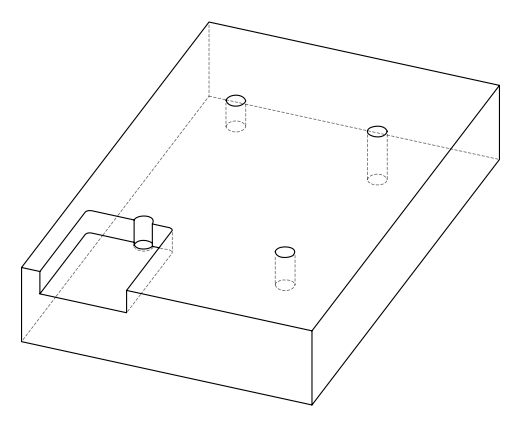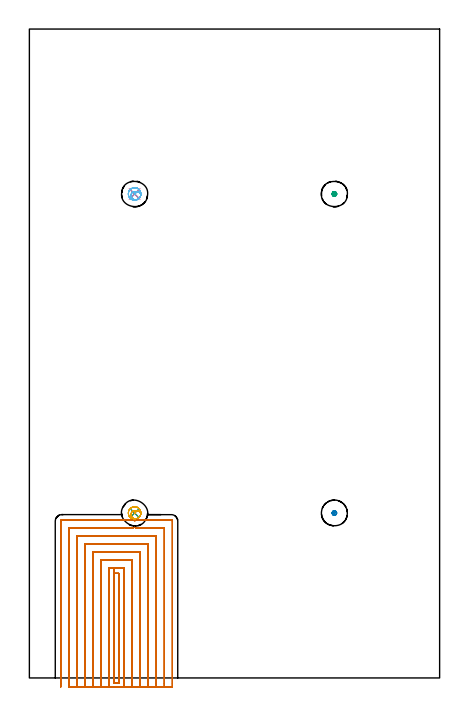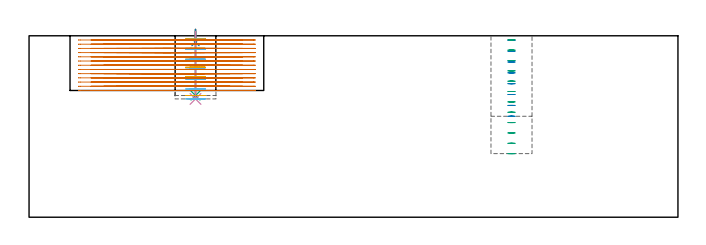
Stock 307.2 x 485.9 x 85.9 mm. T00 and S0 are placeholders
(PLAN: 9 operations, 4 tool changes, 73.1 min)
(1 SPOT_DRILL | STEP1POCKET | NXT0321_9005460120000 | 0.05 min | 183 mm3)
(2 SPOT_DRILL_1 | STEP1POCKET_2 | NXT0321_9005460120000 | 0.05 min | 182 mm3)
(3 DRILL_BLIND_HOLE_INTO_CENTER | STEP1POCKET | NXT0301_128 | 0.12 min | 2883 mm3)
(4 DRILL_BLIND_HOLE_INTO_CENTER_1 | STEP1POCKET_2 | NXT0301_128 | 0.13 min | 3063 mm3)
(5 MILL_ROUGH_BLIND_HOLE_CONTOUR | STEP1POCKET | NXT0201_010 | Spiral | 1.51 min | 5285 mm3)
(6 MILL_ROUGH_BLIND_HOLE_CONTOUR_1 | STEP1POCKET_2 | NXT0201_010 | Spiral | 1.51 min | 5576 mm3)
(7 MILL_OPEN_POCKET | POCKET_OPEN | NXT0201_009 | Follow Part, ap 2, ae 75% | 68.45 min | 287035 mm3)
(8 MILL_BLIND_HOLE_FROM_SOLID_MATERIAL | STEP1POCKET_1 | NXT0201_012 | Spiral | 0.52 min | 11228 mm3)
(9 MILL_BLIND_HOLE_FROM_SOLID_MATERIAL_1 | STEP1POCKET_3 | NXT0201_012 | Spiral | 0.78 min | 16494 mm3)
(TOOL NXT0321_9005460120000 | NC Spot Drill, 142deg, 12mm, Carbide, Uncoated | D12 PA142 FL30 Z2)
(TOOL NXT0301_128 | Carbide Drill 12mm [861.1-1200-036A1-GP GC34] | D12 PA150 FL37.4 Z2)
(TOOL NXT0201_010 | ENDMILL 10mm [2P460-1000-NA 1630] | D10 FL30 Z6)
(TOOL NXT0201_009 | ENDMILL 8mm [2P460-0800-NA 1630] | D8 FL26 Z6)
(TOOL NXT0201_012 | ENDMILL 16mm [2P460-1600-NA 1630] | D16 FL38 Z6)
(OP 1 SPOT_DRILL)
G17 G21 G94 G90
T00 M6
G54
G17 G0 G90 X78.8 Y123.5 S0 M3
G43 Z95.9 H0
G94 G81 G98 Z82.9 F250. R88.9
G80
M5
M2
(OP 2 SPOT_DRILL_1)
G17 G21 G94 G90
T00 M6
G54
G17 G0 G90 X78.8 Y362.4 S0 M3
G43 Z95.9 H0
G94 G81 G98 Z82.9 F250. R88.9
G80
M5
M2
(OP 3 DRILL_BLIND_HOLE_INTO_CENTER)
G17 G21 G94 G90
T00 M6
G54
G17 G0 G90 X78.8 Y123.5 S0 M3
G43 Z95.9 H1
G94 G81 G98 Z57.6 F250. R87.9
G80
M5
M2
(OP 4 DRILL_BLIND_HOLE_INTO_CENTER_1)
G17 G21 G94 G90
T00 M6
G54
G17 G0 G90 X78.8 Y362.4 S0 M3
G43 Z95.9 H1
G94 G81 G98 Z56. F250. R87.9
G80
M5
M2
(OP 5 MILL_ROUGH_BLIND_HOLE_CONTOUR)
G17 G21 G94 G90
T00 M6
G54
G17 G0 G90 X78.8 Y123.5 S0 M3
G43 Z95.9 H1
Z84.429
G94 G3 X78.949 Y125.078 R0.796 F250.
X76.492 Y123.94 R2.324
X78.238 Y119.449 R3.111
X83.17 Y121.77 R3.981
X80.53 Y127.87 R4.7
X83.17 Y121.77 R-4.7
X81.85 Y124.82 R2.35
X78.8 Y123.5 R2.35
G0 Z79.957
G3 X78.949 Y125.078 R0.796
X76.492 Y123.94 R2.324
X78.238 Y119.449 R3.111
X83.17 Y121.77 R3.981
X80.53 Y127.87 R4.7
X83.17 Y121.77 R-4.7
X81.85 Y124.82 R2.35
X78.8 Y123.5 R2.35
G0 Z75.486
G3 X78.949 Y125.078 R0.796
X76.492 Y123.94 R2.324
X78.238 Y119.449 R3.111
X83.17 Y121.77 R3.981
X80.53 Y127.87 R4.7
X83.17 Y121.77 R-4.7
X81.85 Y124.82 R2.35
X78.8 Y123.5 R2.35
G0 Z71.014
G3 X78.949 Y125.078 R0.796
X76.492 Y123.94 R2.324
X78.238 Y119.449 R3.111
X83.17 Y121.77 R3.981
X80.53 Y127.87 R4.7
X83.17 Y121.77 R-4.7
X81.85 Y124.82 R2.35
X78.8 Y123.5 R2.35
G0 Z66.543
G3 X78.949 Y125.078 R0.796
X76.492 Y123.94 R2.324
X78.238 Y119.449 R3.111
X83.17 Y121.77 R3.981
X80.53 Y127.87 R4.7
X83.17 Y121.77 R-4.7
X81.85 Y124.82 R2.35
X78.8 Y123.5 R2.35
G0 Z62.071
G3 X78.949 Y125.078 R0.796
X76.492 Y123.94 R2.324
X78.238 Y119.449 R3.111
X83.17 Y121.77 R3.981
X80.53 Y127.87 R4.7
X83.17 Y121.77 R-4.7
X81.85 Y124.82 R2.35
X78.8 Y123.5 R2.35
G0 Z57.6
G3 X78.949 Y125.078 R0.796
X76.492 Y123.94 R2.324
X78.238 Y119.449 R3.111
X83.17 Y121.77 R3.981
X80.53 Y127.87 R4.7
X83.17 Y121.77 R-4.7
X81.85 Y124.82 R2.35
X78.8 Y123.5 R2.35
G0 Z95.9
M5
M2
(OP 6 MILL_ROUGH_BLIND_HOLE_CONTOUR_1)
G17 G21 G94 G90
T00 M6
G54
G17 G0 G90 X78.8 Y362.4 S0 M3
G43 Z95.9 H1
Z84.2
G94 G3 X78.949 Y363.978 R0.796 F250.
X76.492 Y362.84 R2.324
X78.238 Y358.349 R3.111
X83.17 Y360.67 R3.981
X80.53 Y366.77 R4.7
X83.17 Y360.67 R-4.7
X81.85 Y363.72 R2.35
X78.8 Y362.4 R2.35
G0 Z79.5
G3 X78.949 Y363.978 R0.796
X76.492 Y362.84 R2.324
X78.238 Y358.349 R3.111
X83.17 Y360.67 R3.981
X80.53 Y366.77 R4.7
X83.17 Y360.67 R-4.7
X81.85 Y363.72 R2.35
X78.8 Y362.4 R2.35
G0 Z74.8
G3 X78.949 Y363.978 R0.796
X76.492 Y362.84 R2.324
X78.238 Y358.349 R3.111
X83.17 Y360.67 R3.981
X80.53 Y366.77 R4.7
X83.17 Y360.67 R-4.7
X81.85 Y363.72 R2.35
X78.8 Y362.4 R2.35
G0 Z70.1
G3 X78.949 Y363.978 R0.796
X76.492 Y362.84 R2.324
X78.238 Y358.349 R3.111
X83.17 Y360.67 R3.981
X80.53 Y366.77 R4.7
X83.17 Y360.67 R-4.7
X81.85 Y363.72 R2.35
X78.8 Y362.4 R2.35
G0 Z65.4
G3 X78.949 Y363.978 R0.796
X76.492 Y362.84 R2.324
X78.238 Y358.349 R3.111
X83.17 Y360.67 R3.981
X80.53 Y366.77 R4.7
X83.17 Y360.67 R-4.7
X81.85 Y363.72 R2.35
X78.8 Y362.4 R2.35
G0 Z60.7
G3 X78.949 Y363.978 R0.796
X76.492 Y362.84 R2.324
X78.238 Y358.349 R3.111
X83.17 Y360.67 R3.981
X80.53 Y366.77 R4.7
X83.17 Y360.67 R-4.7
X81.85 Y363.72 R2.35
X78.8 Y362.4 R2.35
G0 Z56.
G3 X78.949 Y363.978 R0.796
X76.492 Y362.84 R2.324
X78.238 Y358.349 R3.111
X83.17 Y360.67 R3.981
X80.53 Y366.77 R4.7
X83.17 Y360.67 R-4.7
X81.85 Y363.72 R2.35
X78.8 Y362.4 R2.35
G0 Z95.9
M5
M2
(OP 7 MILL_OPEN_POCKET)
G17 G21 G94 G90
T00 M6
G54
G17 G0 G90 X71.1 Y-7. S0 M3
G43 Z95.9 H1
Z83.908
G94 G1 Y-4. F250.
Y82.3 F500.
X63.4
Y78.3
X67.1
Y-4.
G3 X63.4 Y-4. R4.
G1 Y78.3
Y82.3
X59.4
Y-4.
Y-7. F250.
X77.1
Y-4.
Y88.307 F500.
G2 X76.466 Y88.3 R30.
G1 X53.4
Y-4.
Y-7. F250.
X83.1
Y-4.
Y94.3 F500.
X81.096
G2 X78.781 Y94.412 R24.
X76.466 Y94.3 R24.
G1 X47.4
Y-4.
Y-7. F250.
X89.1
Y-4.
Y100.3 F500.
X81.096
G2 X78.781 Y100.449 R18.
X76.466 Y100.3 R18.
G1 X41.4
Y-4.
Y-7. F250.
X95.1
Y-4.
Y106.3 F500.
X81.096
G2 X78.781 Y106.525 R12.
X76.466 Y106.3 R12.
G1 X35.4
Y-4.
Y-7. F250.
X101.1
Y-4.
Y112.3 F500.
X81.096
G2 X78.781 Y112.765 R6.
X76.466 Y112.3 R6.
G1 X29.4
Y-4.
Y-7. F250.
X107.1
Y-4.
Y117.5 F500.
G3 X106.3 Y118.3 R0.8
G1 X81.096
X81.02 Y118.265
X80.438 Y118.037
X79.87 Y117.915
X79.291 Y117.817
X78.74 Y117.811
G2 X76.525 Y118.269 R5.784
G1 X76.466 Y118.3
X24.2
G3 X23.4 Y117.5 R0.8
G1 Y-4.
Y-7. F250.
G0 X71.1 Z81.915
G1 Y-4.
Y82.3 F500.
X63.4
Y78.3
X67.1
Y-4.
G3 X63.4 Y-4. R4.
G1 Y78.3
Y82.3
X59.4
Y-4.
Y-7. F250.
X77.1
Y-4.
Y88.307 F500.
G2 X76.466 Y88.3 R30.
G1 X53.4
Y-4.
Y-7. F250.
X83.1
Y-4.
Y94.3 F500.
X81.096
G2 X78.781 Y94.412 R24.
X76.466 Y94.3 R24.
G1 X47.4
Y-4.
Y-7. F250.
X89.1
Y-4.
Y100.3 F500.
X81.096
G2 X78.781 Y100.449 R18.
X76.466 Y100.3 R18.
G1 X41.4
Y-4.
Y-7. F250.
X95.1
Y-4.
Y106.3 F500.
X81.096
G2 X78.781 Y106.525 R12.
X76.466 Y106.3 R12.
G1 X35.4
Y-4.
Y-7. F250.
X101.1
Y-4.
Y112.3 F500.
X81.096
G2 X78.781 Y112.765 R6.
X76.466 Y112.3 R6.
G1 X29.4
Y-4.
Y-7. F250.
X107.1
Y-4.
Y117.5 F500.
G3 X106.3 Y118.3 R0.8
G1 X81.096
X81.02 Y118.265
X80.438 Y118.037
X79.87 Y117.915
X79.291 Y117.817
X78.74 Y117.811
G2 X76.466 Y118.3 R5.656
G1 X24.2
G3 X23.4 Y117.5 R0.8
G1 Y-4.
Y-7. F250.
G0 X71.1 Z79.923
G1 Y-4.
Y82.3 F500.
X63.4
Y78.3
X67.1
Y-4.
G3 X63.4 Y-4. R4.
G1 Y78.3
Y82.3
X59.4
Y-4.
Y-7. F250.
X77.1
Y-4.
Y88.307 F500.
G2 X76.466 Y88.3 R30.
G1 X53.4
Y-4.
Y-7. F250.
X83.1
Y-4.
Y94.3 F500.
X81.097
G2 X78.782 Y94.412 R24.
X76.466 Y94.3 R24.
G1 X47.4
Y-4.
Y-7. F250.
X89.1
Y-4.
Y100.3 F500.
X81.097
G2 X78.782 Y100.45 R18.
X76.466 Y100.3 R18.
G1 X41.4
Y-4.
Y-7. F250.
X95.1
Y-4.
Y106.3 F500.
X81.097
G2 X78.782 Y106.525 R12.
X76.466 Y106.3 R12.
G1 X35.4
Y-4.
Y-7. F250.
X101.1
Y-4.
Y112.3 F500.
X81.097
G2 X78.782 Y112.765 R6.
X76.466 Y112.3 R6.
G1 X29.4
Y-4.
Y-7. F250.
X107.1
Y-4.
Y117.5 F500.
G3 X106.3 Y118.3 R0.8
G1 X81.097
X81.017 Y118.264
X80.439 Y118.037
X79.87 Y117.915
X79.291 Y117.817
X78.74 Y117.811
G2 X76.466 Y118.3 R5.656
G1 X24.2
G3 X23.4 Y117.5 R0.8
G1 Y-4.
Y-7. F250.
G0 X71.1 Z77.931
G1 Y-4.
Y82.3 F500.
X63.4
Y78.3
X67.1
Y-4.
G3 X63.4 Y-4. R4.
G1 Y78.3
Y82.3
X59.4
Y-4.
Y-7. F250.
X77.1
Y-4.
Y88.307 F500.
G2 X76.467 Y88.3 R30.
G1 X53.4
Y-4.
Y-7. F250.
X83.1
Y-4.
Y94.3 F500.
X81.097
G2 X78.782 Y94.412 R24.
X76.467 Y94.3 R24.
G1 X47.4
Y-4.
Y-7. F250.
X89.1
Y-4.
Y100.3 F500.
X81.097
G2 X78.782 Y100.45 R18.
X76.467 Y100.3 R18.
G1 X41.4
Y-4.
Y-7. F250.
X95.1
Y-4.
Y106.3 F500.
X81.097
G2 X78.782 Y106.525 R12.
X76.467 Y106.3 R12.
G1 X35.4
Y-4.
Y-7. F250.
X101.1
Y-4.
Y112.3 F500.
X81.097
G2 X78.782 Y112.765 R6.
X76.467 Y112.3 R6.
G1 X29.4
Y-4.
Y-7. F250.
X107.1
Y-4.
Y117.5 F500.
G3 X106.3 Y118.3 R0.8
G1 X81.097
X81.022 Y118.265
X80.44 Y118.038
X79.855 Y117.913
X79.293 Y117.818
X78.725 Y117.812
G2 X76.467 Y118.3 R5.638
G1 X24.2
G3 X23.4 Y117.5 R0.8
G1 Y-4.
Y-7. F250.
G0 X71.1 Z75.938
G1 Y-4.
Y82.3 F500.
X63.4
Y78.3
X67.1
Y-4.
G3 X63.4 Y-4. R4.
G1 Y78.3
Y82.3
X59.4
Y-4.
Y-7. F250.
X77.1
Y-4.
Y88.307 F500.
G2 X76.467 Y88.3 R30.
G1 X53.4
Y-4.
Y-7. F250.
X83.1
Y-4.
Y94.3 F500.
X81.096
G2 X78.781 Y94.412 R24.
X76.467 Y94.3 R24.
G1 X47.4
Y-4.
Y-7. F250.
X89.1
Y-4.
Y100.3 F500.
X81.096
G2 X78.781 Y100.449 R18.
X76.467 Y100.3 R18.
G1 X41.4
Y-4.
Y-7. F250.
X95.1
Y-4.
Y106.3 F500.
X81.096
G2 X78.781 Y106.525 R12.
X76.467 Y106.3 R12.
G1 X35.4
Y-4.
Y-7. F250.
X101.1
Y-4.
Y112.3 F500.
X81.096
G2 X78.781 Y112.764 R6.
X76.467 Y112.3 R6.
G1 X29.4
Y-4.
Y-7. F250.
X107.1
Y-4.
Y117.5 F500.
G3 X106.3 Y118.3 R0.8
G1 X81.096
X81.015 Y118.263
X80.44 Y118.038
X79.855 Y117.913
X79.293 Y117.818
X78.725 Y117.812
G2 X76.467 Y118.3 R5.638
G1 X24.2
G3 X23.4 Y117.5 R0.8
G1 Y-4.
Y-7. F250.
G0 X71.1 Z73.946
G1 Y-4.
Y82.3 F500.
X63.4
Y78.3
X67.1
Y-4.
G3 X63.4 Y-4. R4.
G1 Y78.3
Y82.3
X59.4
Y-4.
Y-7. F250.
X77.1
Y-4.
Y88.307 F500.
G2 X76.466 Y88.3 R30.
G1 X53.4
Y-4.
Y-7. F250.
X83.1
Y-4.
Y94.3 F500.
X81.096
G2 X78.781 Y94.412 R24.
X76.466 Y94.3 R24.
G1 X47.4
Y-4.
Y-7. F250.
X89.1
Y-4.
Y100.3 F500.
X81.096
G2 X78.781 Y100.449 R18.
X76.466 Y100.3 R18.
G1 X41.4
Y-4.
Y-7. F250.
X95.1
Y-4.
Y106.3 F500.
X81.096
G2 X78.781 Y106.525 R12.
X76.466 Y106.3 R12.
G1 X35.4
Y-4.
Y-7. F250.
X101.1
Y-4.
Y112.3 F500.
X81.096
G2 X78.781 Y112.765 R6.
X76.466 Y112.3 R6.
G1 X29.4
Y-4.
Y-7. F250.
X107.1
Y-4.
Y117.5 F500.
G3 X106.3 Y118.3 R0.8
G1 X81.096
X81.019 Y118.265
X80.438 Y118.037
X79.87 Y117.915
X79.291 Y117.817
X78.74 Y117.811
G2 X76.466 Y118.3 R5.656
G1 X24.2
G3 X23.4 Y117.5 R0.8
G1 Y-4.
Y-7. F250.
G0 X71.1 Z71.954
G1 Y-4.
Y82.3 F500.
X63.4
Y78.3
X67.1
Y-4.
G3 X63.4 Y-4. R4.
G1 Y78.3
Y82.3
X59.4
Y-4.
Y-7. F250.
X77.1
Y-4.
Y88.307 F500.
G2 X76.466 Y88.3 R30.
G1 X53.4
Y-4.
Y-7. F250.
X83.1
Y-4.
Y94.3 F500.
X81.096
G2 X78.781 Y94.412 R24.
X76.466 Y94.3 R24.
G1 X47.4
Y-4.
Y-7. F250.
X89.1
Y-4.
Y100.3 F500.
X81.096
G2 X78.781 Y100.449 R18.
X76.466 Y100.3 R18.
G1 X41.4
Y-4.
Y-7. F250.
X95.1
Y-4.
Y106.3 F500.
X81.096
G2 X78.781 Y106.525 R12.
X76.466 Y106.3 R12.
G1 X35.4
Y-4.
Y-7. F250.
X101.1
Y-4.
Y112.3 F500.
X81.096
G2 X78.781 Y112.765 R6.
X76.466 Y112.3 R6.
G1 X29.4
Y-4.
Y-7. F250.
X107.1
Y-4.
Y117.5 F500.
G3 X106.3 Y118.3 R0.8
G1 X81.096
X81.025 Y118.267
X80.438 Y118.037
X79.87 Y117.915
X79.291 Y117.817
X78.74 Y117.811
G2 X76.466 Y118.3 R5.656
G1 X24.2
G3 X23.4 Y117.5 R0.8
G1 Y-4.
Y-7. F250.
G0 X71.1 Z69.962
G1 Y-4.
Y82.3 F500.
X63.4
Y78.3
X67.1
Y-4.
G3 X63.4 Y-4. R4.
G1 Y78.3
Y82.3
X59.4
Y-4.
Y-7. F250.
X77.1
Y-4.
Y88.307 F500.
G2 X76.466 Y88.3 R30.
G1 X53.4
Y-4.
Y-7. F250.
X83.1
Y-4.
Y94.3 F500.
X81.097
G2 X78.781 Y94.412 R24.
X76.466 Y94.3 R24.
G1 X47.4
Y-4.
Y-7. F250.
X89.1
Y-4.
Y100.3 F500.
X81.097
G2 X78.781 Y100.45 R18.
X76.466 Y100.3 R18.
G1 X41.4
Y-4.
Y-7. F250.
X95.1
Y-4.
Y106.3 F500.
X81.097
G2 X78.781 Y106.525 R12.
X76.466 Y106.3 R12.
G1 X35.4
Y-4.
Y-7. F250.
X101.1
Y-4.
Y112.3 F500.
X81.097
G2 X78.781 Y112.765 R6.
X76.466 Y112.3 R6.
G1 X29.4
Y-4.
Y-7. F250.
X107.1
Y-4.
Y117.5 F500.
G3 X106.3 Y118.3 R0.8
G1 X81.097
X81.027 Y118.268
X80.438 Y118.037
X79.87 Y117.915
X79.291 Y117.817
X78.74 Y117.811
G2 X76.466 Y118.3 R5.656
G1 X24.2
G3 X23.4 Y117.5 R0.8
G1 Y-4.
Y-7. F250.
G0 X71.1 Z67.969
G1 Y-4.
Y82.3 F500.
X63.4
Y78.3
X67.1
Y-4.
G3 X63.4 Y-4. R4.
G1 Y78.3
Y82.3
X59.4
Y-4.
Y-7. F250.
X77.1
Y-4.
Y88.307 F500.
G2 X76.466 Y88.3 R30.
G1 X53.4
Y-4.
Y-7. F250.
X83.1
Y-4.
Y94.3 F500.
X81.097
G2 X78.782 Y94.412 R24.
X76.466 Y94.3 R24.
G1 X47.4
Y-4.
Y-7. F250.
X89.1
Y-4.
Y100.3 F500.
X81.097
G2 X78.782 Y100.45 R18.
X76.466 Y100.3 R18.
G1 X41.4
Y-4.
Y-7. F250.
X95.1
Y-4.
Y106.3 F500.
X81.097
G2 X78.782 Y106.525 R12.
X76.466 Y106.3 R12.
G1 X35.4
Y-4.
Y-7. F250.
X101.1
Y-4.
Y112.3 F500.
X81.097
G2 X78.782 Y112.765 R6.
X76.466 Y112.3 R6.
G1 X29.4
Y-4.
Y-7. F250.
X107.1
Y-4.
Y117.5 F500.
G3 X106.3 Y118.3 R0.8
G1 X81.097
X81.017 Y118.264
X80.439 Y118.037
X79.87 Y117.915
X79.291 Y117.817
X78.74 Y117.811
G2 X76.466 Y118.3 R5.656
G1 X24.2
G3 X23.4 Y117.5 R0.8
G1 Y-4.
Y-7. F250.
G0 X71.1 Z65.977
G1 Y-4.
Y82.3 F500.
X63.4
Y78.3
X67.1
Y-4.
G3 X63.4 Y-4. R4.
G1 Y78.3
Y82.3
X59.4
Y-4.
Y-7. F250.
X77.1
Y-4.
Y88.307 F500.
G2 X76.466 Y88.3 R30.
G1 X53.4
Y-4.
Y-7. F250.
X83.1
Y-4.
Y94.3 F500.
X81.097
G2 X78.782 Y94.412 R24.
X76.466 Y94.3 R24.
G1 X47.4
Y-4.
Y-7. F250.
X89.1
Y-4.
Y100.3 F500.
X81.097
G2 X78.782 Y100.45 R18.
X76.466 Y100.3 R18.
G1 X41.4
Y-4.
Y-7. F250.
X95.1
Y-4.
Y106.3 F500.
X81.097
G2 X78.782 Y106.526 R12.
X76.466 Y106.3 R12.
G1 X35.4
Y-4.
Y-7. F250.
X101.1
Y-4.
Y112.3 F500.
X81.097
G2 X78.782 Y112.765 R6.
X76.466 Y112.3 R6.
G1 X29.4
Y-4.
Y-7. F250.
X107.1
Y-4.
Y117.5 F500.
G3 X106.3 Y118.3 R0.8
G1 X81.097
X81.02 Y118.265
X80.439 Y118.037
X79.87 Y117.915
X79.291 Y117.817
X78.74 Y117.811
G2 X76.466 Y118.3 R5.656
G1 X24.2
G3 X23.4 Y117.5 R0.8
G1 Y-4.
Y-7. F250.
G0 X71.1 Z63.985
G1 Y-4.
Y82.3 F500.
X63.4
Y78.3
X67.1
Y-4.
G3 X63.4 Y-4. R4.
G1 Y78.3
Y82.3
X59.4
Y-4.
Y-7. F250.
X77.1
Y-4.
Y88.307 F500.
G2 X76.466 Y88.3 R30.
G1 X53.4
Y-4.
Y-7. F250.
X83.1
Y-4.
Y94.3 F500.
X81.097
G2 X78.782 Y94.412 R24.
X76.466 Y94.3 R24.
G1 X47.4
Y-4.
Y-7. F250.
X89.1
Y-4.
Y100.3 F500.
X81.097
G2 X78.782 Y100.45 R18.
X76.466 Y100.3 R18.
G1 X41.4
Y-4.
Y-7. F250.
X95.1
Y-4.
Y106.3 F500.
X81.097
G2 X78.782 Y106.526 R12.
X76.466 Y106.3 R12.
G1 X35.4
Y-4.
Y-7. F250.
X101.1
Y-4.
Y112.3 F500.
X81.097
G2 X78.782 Y112.765 R6.
X76.466 Y112.3 R6.
G1 X29.4
Y-4.
Y-7. F250.
X107.1
Y-4.
Y117.5 F500.
G3 X106.3 Y118.3 R0.8
G1 X81.097
X81.022 Y118.265
X80.439 Y118.037
X79.87 Y117.915
X79.291 Y117.817
X78.74 Y117.811
G2 X76.466 Y118.3 R5.656
G1 X24.2
G3 X23.4 Y117.5 R0.8
G1 Y-4.
Y-7. F250.
G0 X71.1 Z61.992
G1 Y-4.
Y82.3 F500.
X63.4
Y78.3
X67.1
Y-4.
G3 X63.4 Y-4. R4.
G1 Y78.3
Y82.3
X59.4
Y-4.
Y-7. F250.
X77.1
Y-4.
Y88.307 F500.
G2 X76.466 Y88.3 R30.
G1 X53.4
Y-4.
Y-7. F250.
X83.1
Y-4.
Y94.3 F500.
X81.098
G2 X78.782 Y94.412 R24.
X76.466 Y94.3 R24.
G1 X47.4
Y-4.
Y-7. F250.
X89.1
Y-4.
Y100.3 F500.
X81.098
G2 X78.782 Y100.45 R18.
X76.466 Y100.3 R18.
G1 X41.4
Y-4.
Y-7. F250.
X95.1
Y-4.
Y106.3 F500.
X81.098
G2 X78.782 Y106.526 R12.
X76.466 Y106.3 R12.
G1 X35.4
Y-4.
Y-7. F250.
X101.1
Y-4.
Y112.3 F500.
X81.098
G2 X78.782 Y112.765 R6.
X76.466 Y112.3 R6.
G1 X29.4
Y-4.
Y-7. F250.
X107.1
Y-4.
Y117.5 F500.
G3 X106.3 Y118.3 R0.8
G1 X81.098
X81.024 Y118.266
X80.439 Y118.037
X79.87 Y117.915
X79.291 Y117.817
X78.74 Y117.811
G2 X76.466 Y118.3 R5.656
G1 X24.2
G3 X23.4 Y117.5 R0.8
G1 Y-4.
Y-7. F250.
G0 X71.1 Z60.
G1 Y-4.
Y82.3 F500.
X63.4
Y78.3
X67.1
Y-4.
G3 X63.4 Y-4. R4.
G1 Y78.3
Y82.3
X59.4
Y-4.
Y-7. F250.
X77.1
Y-4.
Y88.307 F500.
G2 X76.466 Y88.3 R30.
G1 X53.4
Y-4.
Y-7. F250.
X83.1
Y-4.
Y94.3 F500.
X81.097
G2 X78.782 Y94.412 R24.
X76.466 Y94.3 R24.
G1 X47.4
Y-4.
Y-7. F250.
X89.1
Y-4.
Y100.3 F500.
X81.097
G2 X78.782 Y100.45 R18.
X76.466 Y100.3 R18.
G1 X41.4
Y-4.
Y-7. F250.
X95.1
Y-4.
Y106.3 F500.
X81.097
G2 X78.782 Y106.525 R12.
X76.466 Y106.3 R12.
G1 X35.4
Y-4.
Y-7. F250.
X101.1
Y-4.
Y112.3 F500.
X81.097
G2 X78.782 Y112.765 R6.
X76.466 Y112.3 R6.
G1 X29.4
Y-4.
Y-7. F250.
X107.1
Y-4.
Y117.5 F500.
G3 X106.3 Y118.3 R0.8
G1 X81.097
X81.031 Y118.27
X80.437 Y118.037
X79.87 Y117.915
X79.291 Y117.817
X78.74 Y117.811
G2 X76.466 Y118.3 R5.656
G1 X24.2
G3 X23.4 Y117.5 R0.8
G1 Y-4.
Y-7. F250.
G0 Z95.9
M5
M2
(OP 8 MILL_BLIND_HOLE_FROM_SOLID_MATERIAL)
G17 G21 G94 G90
T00 M6
G54
G17 G0 G90 X228.4 Y123.5 S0 M3
G43 Z95.9 H1
Z83.763
G94 G3 X229.25 Y124.35 R0.85 F250.
X228.4 Y125.2 R0.85
X226.7 Y123.5 R1.7
X228.4 Y125.2 R-1.7
X227.55 Y124.35 R0.85
X228.4 Y123.5 R0.85
G0 Z78.625
G3 X229.25 Y124.35 R0.85
X228.4 Y125.2 R0.85
X226.7 Y123.5 R1.7
X228.4 Y125.2 R-1.7
X227.55 Y124.35 R0.85
X228.4 Y123.5 R0.85
G0 Z73.488
G3 X229.25 Y124.35 R0.85
X228.4 Y125.2 R0.85
X226.7 Y123.5 R1.7
X228.4 Y125.2 R-1.7
X227.55 Y124.35 R0.85
X228.4 Y123.5 R0.85
G0 Z68.35
G3 X229.25 Y124.35 R0.85
X228.4 Y125.2 R0.85
X226.7 Y123.5 R1.7
X228.4 Y125.2 R-1.7
X227.55 Y124.35 R0.85
X228.4 Y123.5 R0.85
G0 Z63.213
G3 X229.25 Y124.35 R0.85
X228.4 Y125.2 R0.85
X226.7 Y123.5 R1.7
X228.4 Y125.2 R-1.7
X227.55 Y124.35 R0.85
X228.4 Y123.5 R0.85
G0 Z58.075
G3 X229.25 Y124.35 R0.85
X228.4 Y125.2 R0.85
X226.7 Y123.5 R1.7
X228.4 Y125.2 R-1.7
X227.55 Y124.35 R0.85
X228.4 Y123.5 R0.85
G0 Z52.938
G3 X229.25 Y124.35 R0.85
X228.4 Y125.2 R0.85
X226.7 Y123.5 R1.7
X228.4 Y125.2 R-1.7
X227.55 Y124.35 R0.85
X228.4 Y123.5 R0.85
G0 Z47.8
G3 X229.25 Y124.35 R0.85
X228.4 Y125.2 R0.85
X226.7 Y123.5 R1.7
X228.4 Y125.2 R-1.7
X227.55 Y124.35 R0.85
X228.4 Y123.5 R0.85
G0 Z95.9
M5
M2
(OP 9 MILL_BLIND_HOLE_FROM_SOLID_MATERIAL_1)
G17 G21 G94 G90
T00 M6
G54
G17 G0 G90 X228.4 Y362.4 S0 M3
G43 Z95.9 H1
Z84.
G94 G3 X229.25 Y363.25 R0.85 F250.
X228.4 Y364.1 R0.85
X226.7 Y362.4 R1.7
X228.4 Y364.1 R-1.7
X227.55 Y363.25 R0.85
X228.4 Y362.4 R0.85
G0 Z79.1
G3 X229.25 Y363.25 R0.85
X228.4 Y364.1 R0.85
X226.7 Y362.4 R1.7
X228.4 Y364.1 R-1.7
X227.55 Y363.25 R0.85
X228.4 Y362.4 R0.85
G0 Z74.2
G3 X229.25 Y363.25 R0.85
X228.4 Y364.1 R0.85
X226.7 Y362.4 R1.7
X228.4 Y364.1 R-1.7
X227.55 Y363.25 R0.85
X228.4 Y362.4 R0.85
G0 Z69.3
G3 X229.25 Y363.25 R0.85
X228.4 Y364.1 R0.85
X226.7 Y362.4 R1.7
X228.4 Y364.1 R-1.7
X227.55 Y363.25 R0.85
X228.4 Y362.4 R0.85
G0 Z64.4
G3 X229.25 Y363.25 R0.85
X228.4 Y364.1 R0.85
X226.7 Y362.4 R1.7
X228.4 Y364.1 R-1.7
X227.55 Y363.25 R0.85
X228.4 Y362.4 R0.85
G0 Z59.5
G3 X229.25 Y363.25 R0.85
X228.4 Y364.1 R0.85
X226.7 Y362.4 R1.7
X228.4 Y364.1 R-1.7
X227.55 Y363.25 R0.85
X228.4 Y362.4 R0.85
G0 Z54.6
G3 X229.25 Y363.25 R0.85
X228.4 Y364.1 R0.85
X226.7 Y362.4 R1.7
X228.4 Y364.1 R-1.7
X227.55 Y363.25 R0.85
X228.4 Y362.4 R0.85
G0 Z49.7
G3 X229.25 Y363.25 R0.85
X228.4 Y364.1 R0.85
X226.7 Y362.4 R1.7
X228.4 Y364.1 R-1.7
X227.55 Y363.25 R0.85
X228.4 Y362.4 R0.85
G0 Z44.8
G3 X229.25 Y363.25 R0.85
X228.4 Y364.1 R0.85
X226.7 Y362.4 R1.7
X228.4 Y364.1 R-1.7
X227.55 Y363.25 R0.85
X228.4 Y362.4 R0.85
G0 Z39.9
G3 X229.25 Y363.25 R0.85
X228.4 Y364.1 R0.85
X226.7 Y362.4 R1.7
X228.4 Y364.1 R-1.7
X227.55 Y363.25 R0.85
X228.4 Y362.4 R0.85
G0 Z35.
G3 X229.25 Y363.25 R0.85
X228.4 Y364.1 R0.85
X226.7 Y362.4 R1.7
X228.4 Y364.1 R-1.7
X227.55 Y363.25 R0.85
X228.4 Y362.4 R0.85
G0 Z30.1
G3 X229.25 Y363.25 R0.85
X228.4 Y364.1 R0.85
X226.7 Y362.4 R1.7
X228.4 Y364.1 R-1.7
X227.55 Y363.25 R0.85
X228.4 Y362.4 R0.85
G0 Z95.9
M5
M2
